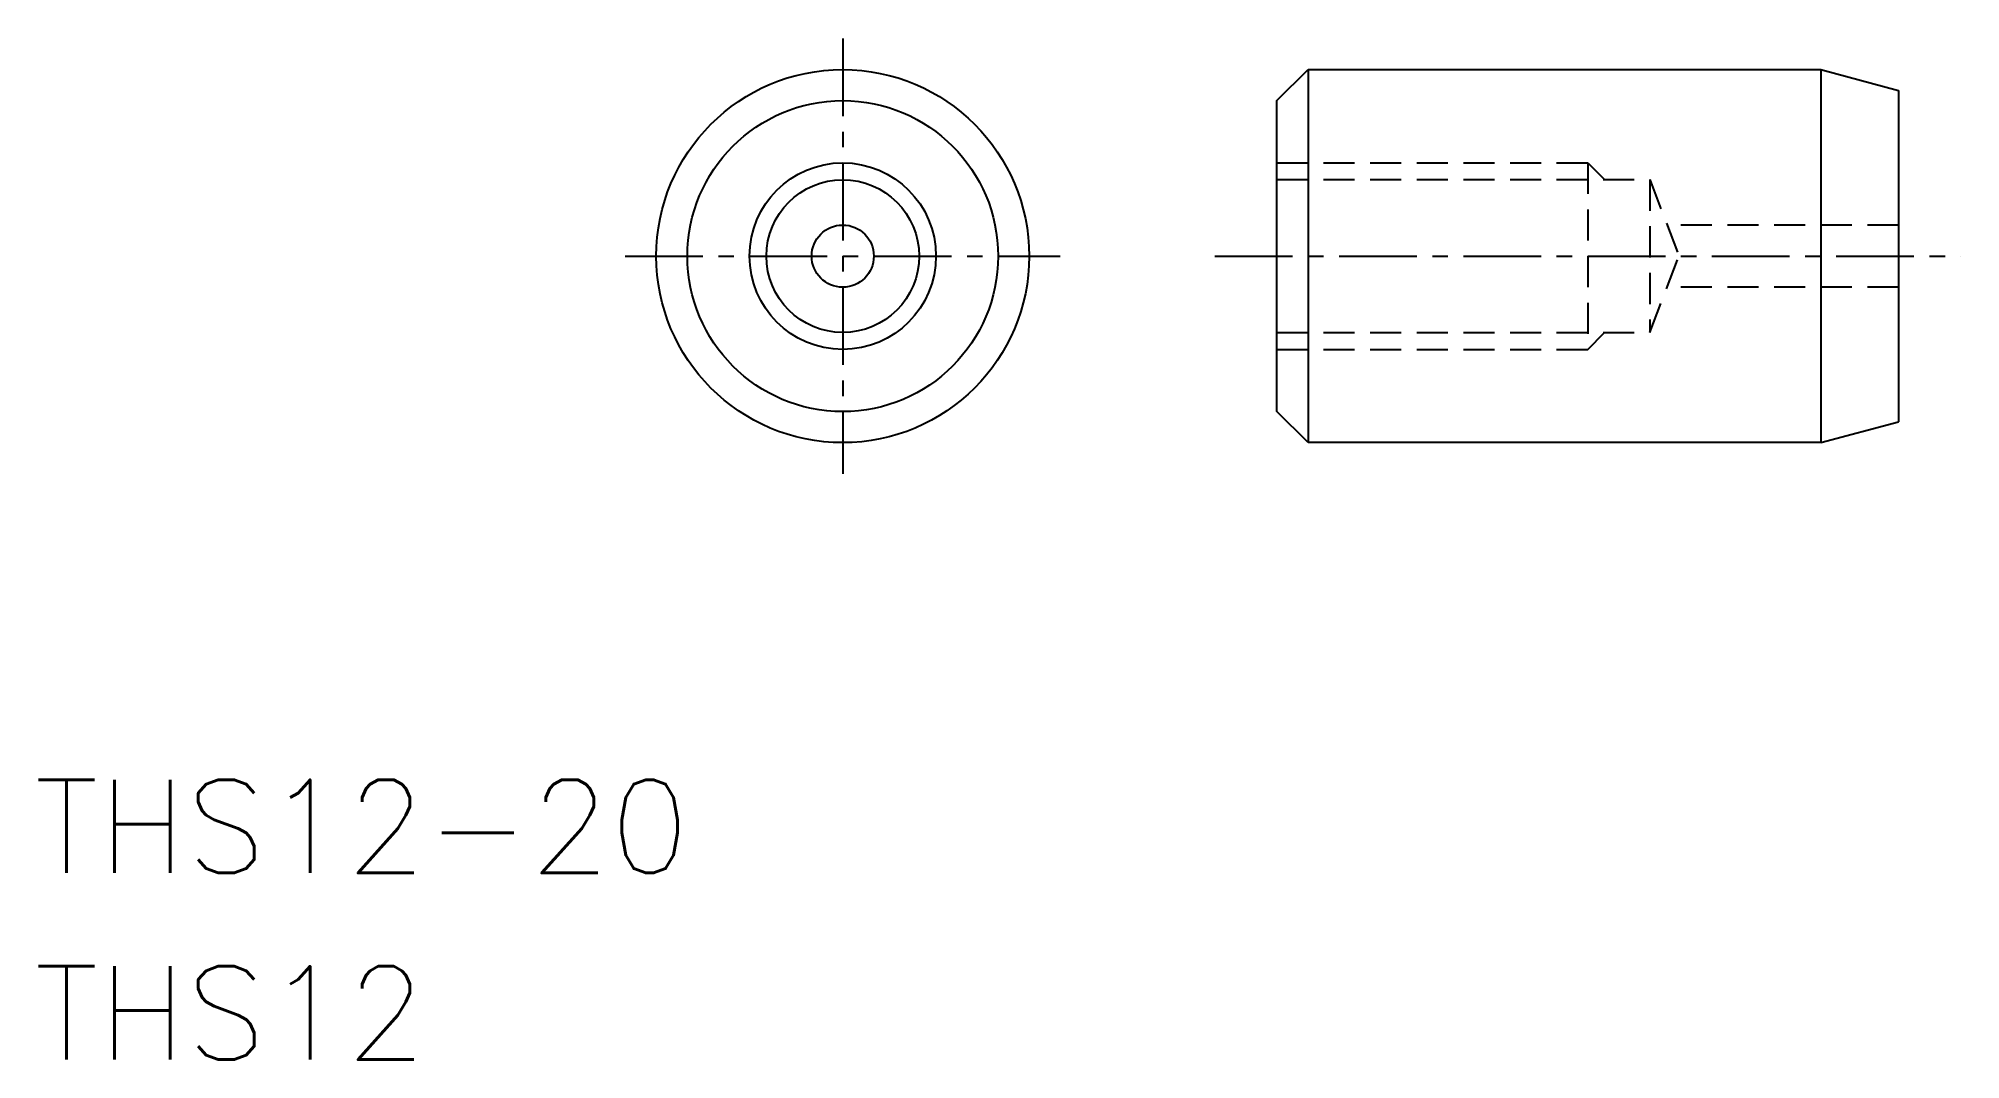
# Model space of a CAD drawing. Extents: x 8.7 to 70.5, y 8.9 to 41.8.
import ezdxf

# ---------------------------------------------------------------- set-up
doc = ezdxf.new("R2010")
doc.units = 0
doc.header["$LTSCALE"] = 2
doc.linetypes.add('CENTER', pattern=[2, 1.25, -0.25, 0.25, -0.25])
doc.linetypes.add('DASHED', pattern=[0.75, 0.5, -0.25])
doc.layers.get('0').update_dxf_attribs({"linetype": 'CONTINUOUS'})
doc.layers.add('CENTER', color=1, linetype='CENTER')
doc.styles.get("Standard").update_dxf_attribs({"font": 'romans.shx', "bigfont": 'bigfont.shx'})

msp = doc.modelspace()

# ---------------------------------------------------------------- linework, layer by layer
for p, q in [((48.534, 39.77), (49.534, 40.77)), ((49.534, 40.77), (66.034, 40.77)), ((49.534, 40.77), (49.534, 28.77)), ((66.034, 40.77), (66.034, 28.77)), ((66.034, 40.77), (68.534, 40.1)), ((48.534, 29.77), (48.534, 39.77)), ((68.534, 40.1), (68.534, 29.44)), ((49.534, 28.77), (48.534, 29.77)), ((66.034, 28.77), (68.534, 29.44)), ((66.034, 28.77), (49.534, 28.77))]:
    msp.add_line(p, q)
at = {"color": 3, "linetype": 'DASHED'}
for p, q in [((48.534, 37.77), (58.534, 37.77)), ((58.534, 37.77), (58.534, 31.77)), ((58.534, 37.77), (59.076, 37.229)), ((48.534, 37.229), (60.534, 37.229)), ((60.534, 37.229), (61.47, 34.77)), ((60.534, 37.229), (60.534, 32.312)), ((68.534, 35.77), (61.089, 35.77)), ((60.534, 32.312), (61.47, 34.77)), ((68.534, 33.77), (61.089, 33.77)), ((48.534, 32.312), (60.534, 32.312)), ((58.534, 31.77), (59.076, 32.312)), ((48.534, 31.77), (58.534, 31.77))]:
    msp.add_line(p, q, dxfattribs=at)
for radius in [6, 5, 2.458, 1]:
    msp.add_circle((34.558, 34.77), radius)
at = {"color": 3, "linetype": 'CONTINUOUS'}
msp.add_circle((34.558, 34.77), 3, dxfattribs=at)
at = {"layer": 'CENTER', "color": 1, "linetype": 'CENTER'}
for p, q in [((34.558, 41.77), (34.558, 27.77)), ((27.558, 34.77), (41.558, 34.77)), ((46.534, 34.77), (70.534, 34.77))]:
    msp.add_line(p, q, dxfattribs=at)

# ---------------------------------------------------------------- texts
at = {"color": 7, "linetype": 'CONTINUOUS'}
for s, p in [('THS12-20', (8.544, 14.93)), ('THS12', (8.544, 8.93))]:
    msp.add_text(s, height=3, dxfattribs=at).set_placement(p)

doc.saveas('drawing.dxf')
